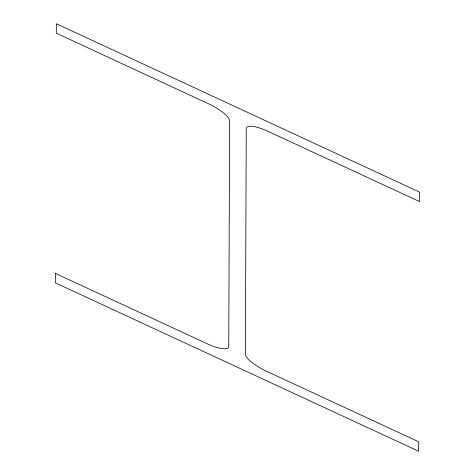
<?xml version="1.0" encoding="UTF-8"?>
<svg xmlns="http://www.w3.org/2000/svg" width="475" height="475" viewBox="0 0 475 475"><rect width="100%" height="100%" fill="white"/><g stroke="black" fill="none" stroke-linecap="round" stroke-linejoin="round"><path stroke-width="0.71" d="M55.367 273.386L55.332 282.845L418.653 451.25L418.689 441.786L266.813 371.391A23.875 6.62 27.1 0 1 245.379 354.089L246.258 128.618A23.875 6.62 27.1 0 1 267.757 131.219L419.633 201.614L419.668 192.155L56.347 23.75L56.311 33.214L208.187 103.609A23.875 6.62 27.1 0 1 229.621 120.911L228.742 346.382A23.875 6.62 27.1 0 1 207.243 343.781L55.367 273.386"/></g></svg>
